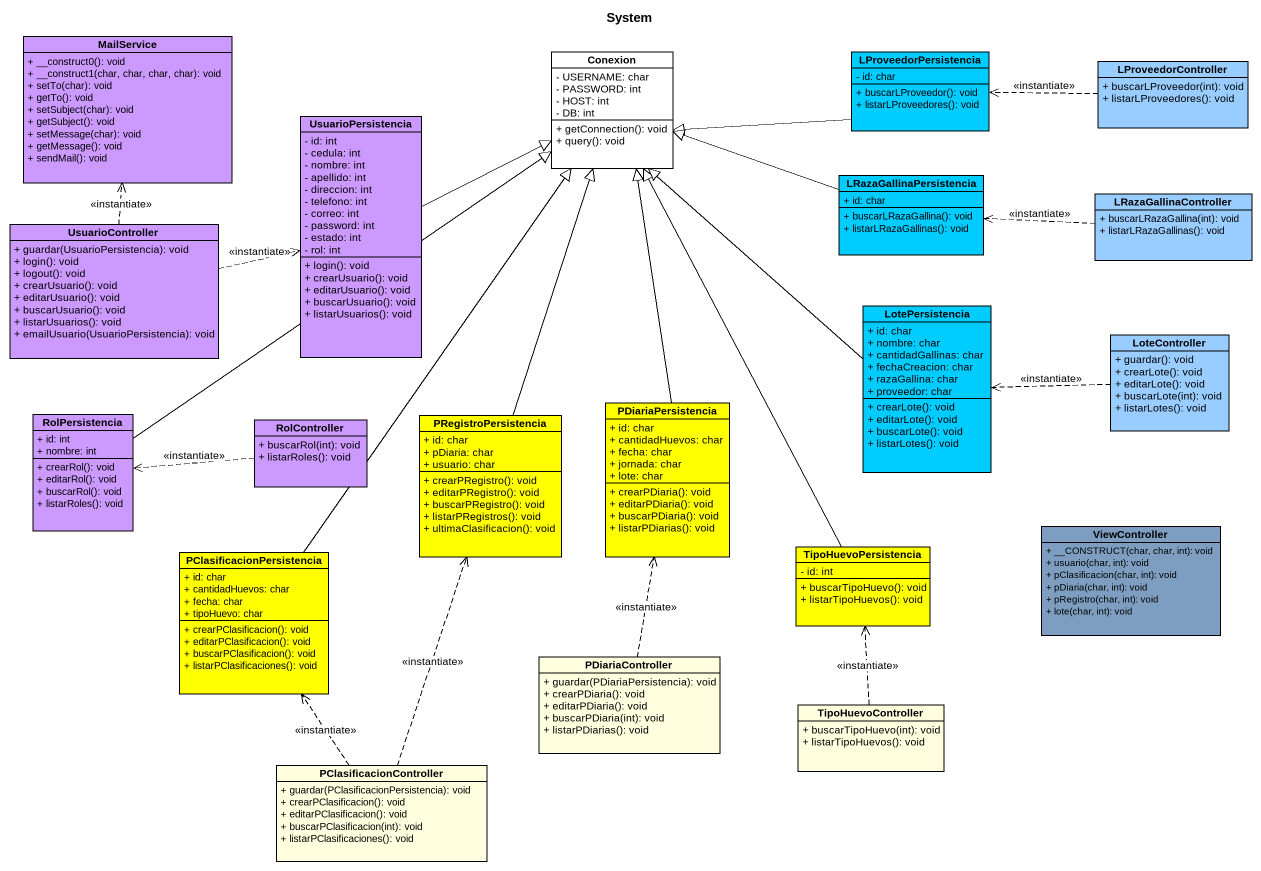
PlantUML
@startuml
title System
hide circle
hide empty members
skinparam classAttributeIconSize 0
class MailService #CC99FF {
  + __construct0(): void
  + __construct1(char, char, char, char): void
  + setTo(char): void
  + getTo(): void
  + setSubject(char): void
  + getSubject(): void
  + setMessage(char): void
  + getMessage(): void
  + sendMail(): void
}
class Conexion #FFFFFF {
  - USERNAME: char
  - PASSWORD: int
  - HOST: int
  - DB: int
  + getConnection(): void
  + query(): void
}
class LProveedorPersistencia #00CCFF {
  - id: char
  + buscarLProveedor(): void
  + listarLProveedores(): void
}
class LProveedorController #99CCFF {
  + buscarLProveedor(int): void
  + listarLProveedores(): void
}
class UsuarioPersistencia #CC99FF {
  - id: int
  - cedula: int
  - nombre: int
  - apellido: int
  - direccion: int
  - telefono: int
  - correo: int
  - password: int
  - estado: int
  - rol: int
  + login(): void
  + crearUsuario(): void
  + editarUsuario(): void
  + buscarUsuario(): void
  + listarUsuarios(): void
}
class LRazaGallinaPersistencia #00CCFF {
  + id: char
  + buscarLRazaGallina(): void
  + listarLRazaGallinas(): void
}
class UsuarioController #CC99FF {
  + guardar(UsuarioPersistencia): void
  + login(): void
  + logout(): void
  + crearUsuario(): void
  + editarUsuario(): void
  + buscarUsuario(): void
  + listarUsuarios(): void
  + emailUsuario(UsuarioPersistencia): void
}
class LRazaGallinaController #99CCFF {
  + buscarLRazaGallina(int): void
  + listarLRazaGallinas(): void
}
class LotePersistencia #00CCFF {
  + id: char
  + nombre: char
  + cantidadGallinas: char
  + fechaCreacion: char
  + razaGallina: char
  + proveedor: char
  + crearLote(): void
  + editarLote(): void
  + buscarLote(): void
  + listarLotes(): void
}
class LoteController #99CCFF {
  + guardar(): void
  + crearLote(): void
  + editarLote(): void
  + buscarLote(int): void
  + listarLotes(): void
}
class RolPersistencia #CC99FF {
  + id: int
  + nombre: int
  + crearRol(): void
  + editarRol(): void
  + buscarRol(): void
  + listarRoles(): void
}
class RolController #CC99FF {
  + buscarRol(int): void
  + listarRoles(): void
}
class PRegistroPersistencia #FFFF00 {
  + id: char
  + pDiaria: char
  + usuario: char
  + crearPRegistro(): void
  + editarPRegistro(): void
  + buscarPRegistro(): void
  + listarPRegistros(): void
  + ultimaClasificacion(): void
}
class PDiariaPersistencia #FFFF00 {
  + id: char
  + cantidadHuevos: char
  + fecha: char
  + jornada: char
  + lote: char
  + crearPDiaria(): void
  + editarPDiaria(): void
  + buscarPDiaria(): void
  + listarPDiarias(): void
}
class ViewController #7D9EC0 {
  + __CONSTRUCT(char, char, int): void
  + usuario(char, int): void
  + pClasificacion(char, int): void
  + pDiaria(char, int): void
  + pRegistro(char, int): void
  + lote(char, int): void
}
class PClasificacionPersistencia #FFFF00 {
  + id: char
  + cantidadHuevos: char
  + fecha: char
  + tipoHuevo: char
  + crearPClasificacion(): void
  + editarPClasificacion(): void
  + buscarPClasificacion(): void
  + listarPClasificaciones(): void
}
class TipoHuevoPersistencia #FFFF00 {
  - id: int
  + buscarTipoHuevo(): void
  + listarTipoHuevos(): void
}
class PDiariaController #FFFFE0 {
  + guardar(PDiariaPersistencia): void
  + crearPDiaria(): void
  + editarPDiaria(): void
  + buscarPDiaria(int): void
  + listarPDiarias(): void
}
class TipoHuevoController #FFFFE0 {
  + buscarTipoHuevo(int): void
  + listarTipoHuevos(): void
}
class PClasificacionController #FFFFE0 {
  + guardar(PClasificacionPersistencia): void
  + crearPClasificacion(): void
  + editarPClasificacion(): void
  + buscarPClasificacion(int): void
  + listarPClasificaciones(): void
}
LProveedorPersistencia -left-|> Conexion
LProveedorController .left.> LProveedorPersistencia : <<instantiate>>
UsuarioPersistencia -right-|> Conexion
LRazaGallinaPersistencia -left-|> Conexion
UsuarioController .up.> MailService : <<instantiate>>
UsuarioController .right.> UsuarioPersistencia : <<instantiate>>
LRazaGallinaController .left.> LRazaGallinaPersistencia : <<instantiate>>
LotePersistencia -up-|> Conexion
LoteController .left.> LotePersistencia : <<instantiate>>
RolPersistencia -up-|> Conexion
RolController .left.> RolPersistencia : <<instantiate>>
PRegistroPersistencia -up-|> Conexion
PDiariaPersistencia -up-|> Conexion
PClasificacionPersistencia -up-|> Conexion
TipoHuevoPersistencia -up-|> Conexion
PDiariaController .up.> PDiariaPersistencia : <<instantiate>>
TipoHuevoController .up.> TipoHuevoPersistencia : <<instantiate>>
PClasificacionController .up.> PRegistroPersistencia : <<instantiate>>
PClasificacionController .up.> PClasificacionPersistencia : <<instantiate>>
@enduml
